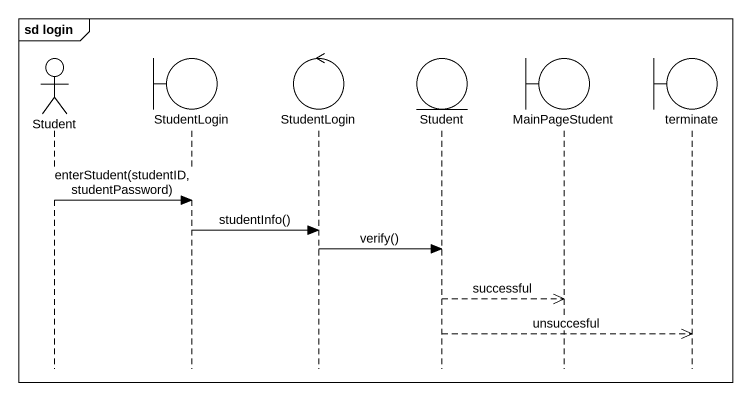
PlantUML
@startuml
mainframe sd login
hide footbox
actor Student
boundary StudentLogin
control "StudentLogin" as StudentLogin_2
entity "Student" as Student_2
boundary MainPageStudent
boundary terminate

Student -> StudentLogin : enterStudent(studentID, studentPassword)
StudentLogin -> StudentLogin_2 : studentInfo()
StudentLogin_2 -> Student_2 : verify()
Student_2 -->> MainPageStudent : successful
Student_2 -->> terminate : unsuccesful
@enduml
